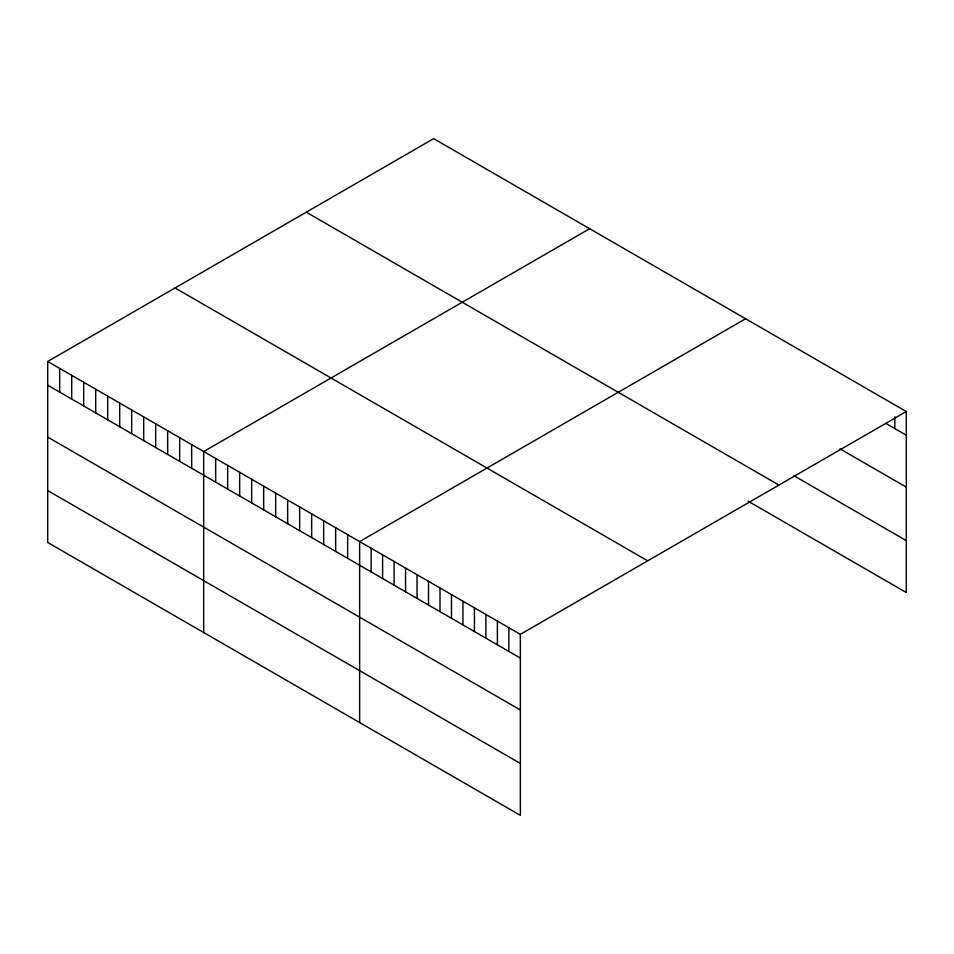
<?xml version="1.0" encoding="UTF-8"?>
<svg xmlns="http://www.w3.org/2000/svg" width="954" height="954" viewBox="0 0 954 954"><rect width="100%" height="100%" fill="white"/><g stroke="black" fill="none" stroke-linecap="round" stroke-linejoin="round"><path stroke-width="1.43" d="M47.7 361.483L520.347 634.362L520.347 815.348L47.7 542.468L47.7 361.483L433.653 138.652L906.3 411.532L906.3 592.517L748.151 501.208M589.632 228.71L203.679 451.54L203.679 632.514M745.599 318.755L359.646 541.586L359.646 722.56M520.347 634.362L906.3 411.532M885.896 423.445L906.3 435.227M839.985 448.845L906.3 487.124M794.062 475.807L906.3 540.608M306.294 212.193L778.941 485.073M175.059 287.953L647.706 560.833M47.7 385.177L520.347 658.057M47.7 437.075L520.347 709.955M47.7 490.559L520.347 763.438M894.816 416.755L894.816 428.596M508.864 627.744L508.864 651.427M497.392 621.114L497.392 644.797M485.908 614.483L485.908 638.166M474.436 607.853L474.436 631.548M462.952 601.235L462.952 624.918M451.481 594.604L451.481 618.287M439.997 587.974L439.997 611.657M428.513 581.344L428.513 605.039M417.041 574.725L417.041 598.408M405.557 568.095L405.557 591.778M394.085 561.465L394.085 585.16M382.602 554.834L382.602 578.529M371.13 548.216L371.13 571.899M347.65 534.657L347.65 558.34M335.653 527.729L335.653 551.424M323.656 520.801L323.656 544.495M311.66 513.884L311.66 537.567M299.651 506.956L299.651 530.639M287.655 500.027L287.655 523.71M275.658 493.099L275.658 516.782M263.662 486.17L263.662 509.853M251.665 479.242L251.665 502.925M239.669 472.313L239.669 496.008M227.672 465.385L227.672 489.08M215.676 458.469L215.676 482.152M191.671 444.612L191.671 468.295M179.674 437.683L179.674 461.366M167.677 430.755L167.677 454.438M155.681 423.826L155.681 447.509M143.684 416.898L143.684 440.593M131.688 409.97L131.688 433.665M119.691 403.053L119.691 426.736M107.695 396.125L107.695 419.808M95.686 389.196L95.686 412.879M83.69 382.268L83.69 405.951M71.693 375.339L71.693 399.022M59.697 368.411L59.697 392.094"/></g></svg>
